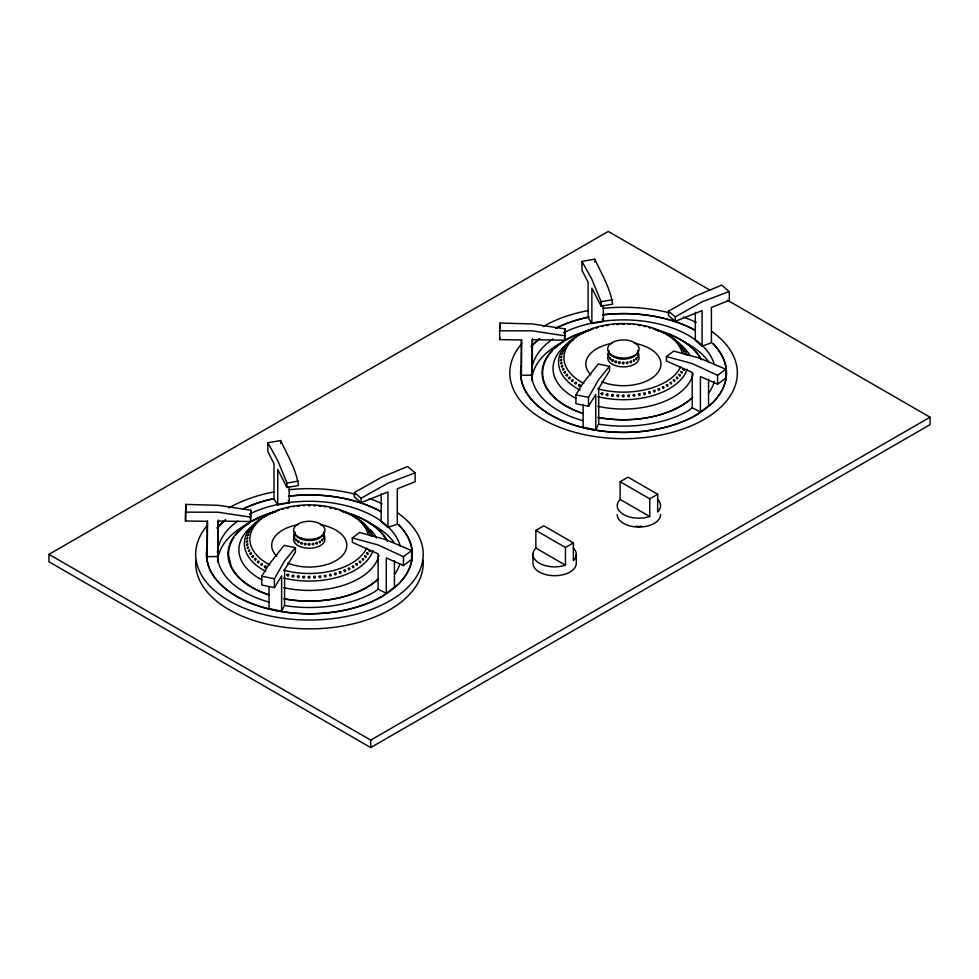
<?xml version="1.0" encoding="UTF-8"?>
<svg xmlns="http://www.w3.org/2000/svg" width="979" height="979" viewBox="0 0 979 979"><rect width="100%" height="100%" fill="white"/><g stroke="black" fill="none" stroke-linecap="round" stroke-linejoin="round"><path stroke-width="1.47" d="M185.52 512.139L185.875 504.418L218.354 505.311L250.844 510.23L250.538 521.55L218.036 521.061L218.036 556.451L207.193 556.696L207.193 521.305L185.52 520.987L185.52 512.139L218.036 512.213L250.538 517.132L250.538 521.55M185.52 520.987L185.875 504.418M207.193 556.696L207.536 520.963M218.036 556.451L218.354 520.057M250.538 517.132L250.844 510.23M499.657 330.78L500.012 323.058L532.478 323.951L564.981 328.871L564.663 340.19L532.172 339.701L532.172 375.092L521.317 375.336L521.317 339.946L499.657 339.615L499.657 330.78L532.172 330.853L564.663 335.773L564.663 340.19M499.657 339.615L499.767 337.045M521.317 375.336L521.672 339.603M532.172 375.092L532.478 338.697M564.663 335.773L564.981 328.871M294.495 538.805L294.752 537.018M608.62 357.445L608.889 355.646M294.569 533.506C294.165 536.333 295.083 530.422 294.679 533.261M608.693 352.146C608.326 354.814 609.207 349.099 608.816 351.902M315.727 505.666L313.61 505.653M281.622 611.214L284.571 605.181L284.571 569.79L295.425 552.095L295.425 547.677L284.143 545.364L269.017 564.393L261.772 576.19L261.772 585.038L274.389 587.62L281.622 575.823L281.622 611.214L269.017 608.632L269.017 586.519M595.758 429.854L598.695 423.809L598.695 388.43L609.55 370.735L609.55 366.317L598.279 364.004L583.141 383.034L575.909 394.831L575.909 403.678L588.514 406.261L595.758 394.464L595.758 429.854L583.141 427.272L583.141 405.147M274.389 587.62L274.389 578.773L284.571 560.943L295.425 547.677M588.514 406.261L588.514 397.413L598.695 379.583L609.55 366.317M294.116 536.712L294.153 534.571L294.116 536.712A15.688 9.056 0 0 0 309.254 548.252A15.688 9.056 0 0 0 324.404 536.847M569.9 342.063C571.21 340.007 567.037 344.4 569.9 342.063A70.341 40.604 0 0 1 573.645 339.725M266.141 515.443L264.428 516.643L266.202 515.419M645.663 326.533L643.607 326.117L644.623 326.496M281.989 509.288L283.31 508.664M613.576 324.551L612.719 324.526M352.33 537.948L359.599 532.466L385.396 539.466L411.608 550.565L411.608 559.413L403.47 565.544L386.277 557.92L386.277 593.311L378.114 589.174L378.114 553.796L352.33 542.366L352.33 537.948L378.114 544.948L403.47 556.696L411.608 550.565M666.454 356.576L673.736 351.106L699.52 358.106L725.745 369.205L725.745 378.053L717.595 384.184L700.413 376.56L700.413 411.951L692.239 407.815L692.239 372.424L666.454 361.006L666.454 356.576L692.239 363.576L717.595 375.336L725.745 369.205M378.114 589.174L374.443 591.94A92.002 53.123 0 0 1 285.574 605.695M692.239 407.815L688.567 410.58A92.002 53.123 0 0 1 599.699 424.323M535.856 530.398L565.458 547.481L565.458 565.177A21.673 12.507 0 0 1 539.307 563.194A21.673 12.507 0 0 1 535.856 548.081L535.856 530.398L543.786 525.809L573.388 542.904L573.388 560.6A21.673 12.507 0 0 0 573.388 548.081M620.135 481.729L649.738 498.825L649.738 516.52A21.673 12.507 0 0 1 623.586 514.526A21.673 12.507 0 0 1 620.135 499.425L620.135 481.729L628.065 477.152L657.668 494.248L657.668 511.944A21.673 12.507 0 0 0 657.668 499.425M573.388 542.904L565.458 547.481M657.668 494.248L649.738 498.825M579.323 334.671C577.035 336.433 581.881 332.884 579.556 334.671M324.257 506.632L325.946 506.657M640.486 325.542L638.394 325.273L639.103 325.517M592.43 328.968L593.286 328.503M269.274 513.914C266.729 515.517 271.966 512.25 269.347 513.914M727.434 300.235L930.05 417.213L930.05 424.653L370.747 747.564L48.95 561.787L48.95 554.347L608.253 231.436L710.228 290.298M48.95 554.347L370.747 740.124L930.05 417.213M702.078 346.028L702.078 310.649L675.29 321.271L668.51 315.581L668.51 311.163L695.31 296.111L721.694 285.146L729.269 291.509L729.269 300.357L711.415 307.443L711.415 342.834L702.078 346.028L695.31 340.349L695.31 312.325M387.941 527.4L387.941 492.009L361.153 502.631L354.386 496.953L354.386 492.523L381.174 477.471L407.558 466.506L415.133 472.869L415.133 481.717L397.278 488.802L397.278 524.193L387.941 527.4L381.174 521.709L381.174 493.685M675.29 321.271L675.29 316.853L702.078 301.801L729.269 291.509M361.153 502.631L361.153 498.213L387.941 483.161L415.133 472.869M273.569 512.017C270.853 513.547 276.384 510.463 273.643 512.017M277.595 510.561L279.15 509.863L277.791 510.573M592.197 328.968L591.34 329.421L593.225 328.516M293.957 506.62L293.1 506.62M596.676 327.622L596.125 327.928L596.798 327.745M597.557 327.427L598.12 327.121L596.933 327.512M283.433 508.786L282.087 509.288M601.4 326.484L603.15 325.97L601.865 326.533M288.511 507.611L287.006 508.052L288.267 507.709M606.515 325.505L608.338 325.089L607.372 325.505M304.542 505.678L303.123 505.641M591.879 323.498L588.11 317.624L588.11 282.233L581.967 270.241L581.967 261.393L594.791 259.19C601.473 273.643 610.443 288.401 612.573 304.151L601.106 306.109L591.879 288.12L591.879 323.498L603.333 321.54L603.333 305.326M581.967 261.393L591.879 279.272L601.106 301.679L612.573 299.721M277.742 504.87L273.985 498.984L273.985 463.593L267.83 451.6L267.83 442.753L280.655 440.562C287.349 455.002 296.319 469.761 298.436 485.511L286.969 487.469L277.742 469.479L277.742 504.87L289.209 502.9L289.209 486.685M267.83 442.753L277.742 460.632L286.969 483.051L298.436 481.081M309.535 505.666L310.331 505.421L308.214 505.666M633.523 324.538L634.319 324.526M653.495 328.65L655.489 329.274L653.482 328.748M341.133 510.646L339.285 510.022L340.704 510.573M330.486 507.856L331.575 507.856L329.568 507.624M649.701 327.696L650.705 327.745L648.93 327.488M575.909 394.831L588.514 397.413M261.772 576.19L274.389 578.773M354.165 516.496L352.232 515.566L354.153 516.496M349.197 513.828C346.272 512.837 352.195 515.015 349.185 514.012M356.711 518.246C354.398 517.034 359.489 519.8 356.968 518.38M673.381 338.905L675.204 340.019L673.356 338.893M359.232 520.253L361.08 521.391L360.125 520.779M670.872 336.935C668.376 335.516 673.601 338.44 671.092 337.021M620.135 499.425L649.738 516.52M535.856 548.081L565.458 565.177M323.559 532.356L324.196 534.412L323.584 533.322M360.186 520.865L359.269 520.29M668.51 311.163L675.29 316.853M354.386 492.523L361.153 498.213M637.77 351.045L638.394 353.027L637.806 352.232M602.379 319.093L603.333 321.54M288.254 500.453L289.209 502.9M638.467 354.202C638.051 351.314 639.006 357.286 638.577 354.374M324.343 535.562C323.951 532.809 324.869 538.634 324.441 535.733M717.595 375.336L717.595 384.184M708.551 379.277L708.551 405.82M601.106 301.679L601.106 306.109M594.791 259.19L594.791 262.139M576.301 554.347L576.301 563.194A21.673 12.507 0 0 1 554.628 575.701A21.673 12.507 0 0 1 532.955 563.194L532.955 554.347M500.012 323.058L500.012 328.956M403.47 556.696L403.47 565.544M394.427 560.649L394.427 587.18M370.747 740.124L370.747 747.564M286.969 483.051L286.969 487.469M280.655 440.562L280.655 443.511M423.112 560.343A113.772 65.691 0 0 1 309.45 628.873A113.772 65.691 0 0 1 195.788 560.343M397.853 512.996A113.772 65.691 0 0 1 392.86 599.013A113.772 65.691 0 0 1 244.677 608.351A113.772 65.691 0 0 1 207.683 524.977M229 507.893A113.772 65.691 0 0 1 274.022 491.923M288.683 489.757A113.772 65.691 0 0 1 355.157 494.187M369.316 498.482A113.772 65.691 0 0 1 382.153 503.818M207.071 548.705A102.844 59.376 0 0 0 331.318 612.364A102.844 59.376 0 0 0 398.514 524.658A102.93 59.425 0 0 1 398.526 584.096L382.165 596.407A102.93 59.425 0 0 1 264.403 607.837A102.93 59.425 0 0 1 207.169 547.334M217.228 528.06A102.844 59.376 0 0 1 225.562 519.996M242.89 509.08A102.844 59.376 0 0 1 273.802 498.654M288.621 496.194A102.844 59.376 0 0 1 380.978 511.687A102.93 59.425 0 0 0 288.536 496.182M217.081 528.085A102.93 59.425 0 0 1 225.427 519.996M242.768 509.068A102.93 59.425 0 0 1 273.704 498.641M711.99 331.636A113.772 65.691 0 0 1 706.997 417.654A113.772 65.691 0 0 1 558.813 426.979A113.772 65.691 0 0 1 521.807 343.617M543.137 326.533A113.772 65.691 0 0 1 588.159 310.563M602.819 308.397A113.772 65.691 0 0 1 669.293 312.827M683.452 317.123A113.772 65.691 0 0 1 696.277 322.458M521.464 365.938A102.844 59.376 0 0 0 644.243 431.139A102.844 59.376 0 0 0 712.639 343.299A102.93 59.425 0 0 1 712.663 402.736L696.302 415.047A102.93 59.425 0 0 1 578.54 426.477A102.93 59.425 0 0 1 521.305 365.962M531.352 346.701A102.844 59.376 0 0 1 539.698 338.636M555.754 328.344A102.844 59.376 0 0 1 587.926 317.282M531.205 346.713A102.93 59.425 0 0 1 539.551 338.636M555.619 328.344A102.93 59.425 0 0 1 589.334 316.963M284.155 598.756A80.988 46.759 0 0 0 378.604 578.675A81.269 46.919 0 0 1 283.873 598.793M268.956 594.828A80.988 46.759 0 0 1 231.228 566.449L228.462 554.347A80.988 46.759 0 0 1 233.834 537.593M235.474 535.317A80.988 46.759 0 0 1 248.262 523.716M252.19 521.281A80.988 46.759 0 0 1 275.662 511.846M343.225 511.846A80.988 46.759 0 0 1 387.109 541.069M268.613 594.865A81.269 46.919 0 0 1 228.07 552.046A81.269 46.919 0 0 1 275.356 511.589M343.152 511.589A81.269 46.919 0 0 1 387.17 540.91M217.571 561.811A91.916 53.062 0 0 1 249.474 522.982M368.104 522.333A91.916 53.062 0 0 1 393.937 542.293M598.291 417.397A80.988 46.759 0 0 0 692.74 397.303A81.269 46.919 0 0 1 597.998 417.433M583.092 413.468A80.988 46.759 0 0 1 552.413 350.666M554.42 348.659A80.988 46.759 0 0 1 563.671 341.524M566.315 339.921A80.988 46.759 0 0 1 588.428 330.865M657.362 330.486A80.988 46.759 0 0 1 701.233 359.709M531.695 380.452A91.916 53.062 0 0 1 562.313 342.271M684.847 342.271A91.916 53.062 0 0 1 708.906 362.108M582.75 413.493A81.269 46.919 0 0 1 542.244 370.233A81.269 46.919 0 0 1 590.875 329.862A64.871 37.459 0 0 0 579.96 390.07M655.893 329.862A81.269 46.919 0 0 1 701.307 359.55M366.635 548.069A59.413 34.302 0 0 1 283.665 570.145M269.739 564.797A59.413 34.302 0 0 1 281.45 508.884A59.413 34.302 0 0 1 368.153 534.705M372.987 550.59A64.871 37.459 0 0 1 283.714 578.038M265.835 571.442A64.871 37.459 0 0 1 276.812 511.173M341.683 511.173A64.871 37.459 0 0 1 372.987 536.639M320.304 524.658A37.545 21.685 0 0 1 342.98 554.909A37.545 21.685 0 0 1 287.716 563.145M276.727 556.219A37.545 21.685 0 0 1 298.191 524.658M323.841 532.111A14.599 8.432 0 0 1 309.254 540.53A14.599 8.432 0 0 1 294.655 532.111M378.983 555.105A70.341 40.604 0 0 1 283.763 587.657M261.919 579.849A70.341 40.604 0 0 1 250.257 527.693M254.601 524.242A70.341 40.604 0 0 1 257 522.627M361.508 522.627A70.341 40.604 0 0 1 365.057 525.087M370.16 529.504A70.341 40.604 0 0 1 376.56 538.022M660.58 514.526A21.673 12.507 0 0 1 638.908 527.045A21.673 12.507 0 0 1 617.235 514.526M641.612 526.09A5.421 3.133 0 0 1 636.191 526.09M714.389 381.333A92.002 53.123 0 0 1 708.931 392.763M583.154 420.75A92.002 53.123 0 0 1 531.536 374.394M531.634 370.258A92.002 53.123 0 0 1 553.049 338.869M563.476 332.762A92.002 53.123 0 0 1 655.184 323.143A92.002 53.123 0 0 1 714.389 364.702M399.848 564.075A92.002 53.123 0 0 1 394.806 574.122M269.029 602.122A92.002 53.123 0 0 1 217.411 555.754M217.411 553A92.002 53.123 0 0 1 237.64 521.122M249.351 514.122A92.002 53.123 0 0 1 341.047 504.503A92.002 53.123 0 0 1 400.252 546.062M680.76 366.709A59.413 34.302 0 0 1 597.79 388.785M583.876 383.438A59.413 34.302 0 0 1 595.575 327.512A59.413 34.302 0 0 1 682.277 353.346M687.123 369.218A64.871 37.459 0 0 1 597.839 396.679M655.82 329.813A64.871 37.459 0 0 1 687.123 355.279M634.441 343.299A37.545 21.685 0 0 1 657.117 373.537A37.545 21.685 0 0 1 601.852 381.786M590.863 374.859A37.545 21.685 0 0 1 612.328 343.299M638.541 355.475A15.688 9.056 0 0 1 623.378 366.88A15.688 9.056 0 0 1 608.228 355.475M637.978 350.751A14.599 8.432 0 0 1 623.378 359.171A14.599 8.432 0 0 1 608.791 350.751M693.12 373.745A70.341 40.604 0 0 1 597.9 406.297M576.056 398.477A70.341 40.604 0 0 1 565.409 345.452M681.36 345.452A70.341 40.604 0 0 1 689.987 355.401M352.305 566.4C353.615 570.365 354.851 564.1 352.305 566.4M666.43 385.028C667.739 389.006 668.975 382.74 666.43 385.028M318.995 576.545C320.745 580.486 321.785 573.425 318.995 576.545M366.868 553.062C367.774 556.672 369.352 552.205 366.868 553.062M633.119 395.186C634.881 399.126 635.922 392.065 633.119 395.186M680.992 371.702C681.935 375.324 683.44 370.821 680.992 371.702M250.086 529.749L251.64 528.391L250.086 529.749M564.21 348.389L565.715 346.97L564.21 348.389M252.068 556.708C253.732 559.658 254.148 553.074 252.068 556.708M260.708 564.479C262.409 567.893 263.094 560.955 260.708 564.479M566.205 375.349C567.869 378.298 568.273 371.702 566.205 375.349M574.844 383.107C576.545 386.534 577.218 379.595 574.844 383.107M608.045 354.178C608.265 357.653 608.632 351.253 608.045 354.178M247.295 535.721L248.776 534.363L247.295 535.721M561.432 354.349L562.803 352.942L561.432 354.349M295.474 539.515C296.147 543.492 297.665 537.85 295.474 539.515M323.694 537.434C323.78 541.375 324.404 535.635 323.694 537.434M609.611 358.143C610.333 362.157 611.728 356.454 609.611 358.143M637.818 356.075C637.88 359.917 638.565 354.484 637.818 356.075M246.353 541.828C248.03 543.394 247.956 538.34 246.353 541.828M560.477 360.468C562.154 362.034 562.142 356.919 560.477 360.468M318.97 506.008L321.112 506.082L318.97 506.008M315.972 543.333C317.49 546.38 318.138 539.747 315.972 543.333M630.109 361.961C631.626 365.02 632.263 358.387 630.109 361.961M321.944 540.053C322.507 543.321 323.205 536.627 321.944 540.053M636.081 358.693C636.656 361.924 637.292 355.328 636.081 358.693M292.109 575.872C293.761 579.813 295.058 572.715 292.109 575.872M606.234 394.513C607.886 398.453 609.195 391.343 606.234 394.513M247.271 547.897C248.788 550.247 249.168 544.275 247.271 547.897M334.524 573.608C335.919 577.659 337.412 570.904 334.524 573.608M561.408 366.538C562.925 368.887 563.304 362.915 561.408 366.538M648.661 392.249C650.044 396.299 651.537 389.544 648.661 392.249M359.33 561.457C360.26 565.372 361.985 559.878 359.33 561.457M673.454 380.097C674.384 384.013 676.11 378.518 673.454 380.097M313.623 576.9C315.165 580.926 316.633 573.914 313.623 576.9M627.747 395.54C629.289 399.567 630.77 392.555 627.747 395.54M348.291 568.469C349.381 572.519 351.106 566.278 348.291 568.469M662.428 387.109C663.517 391.147 665.243 384.906 662.428 387.109M257.453 561.946C258.835 565.421 259.973 558.568 257.453 561.946M571.577 380.586C572.96 384.062 574.098 377.209 571.577 380.586M250.037 553.771C251.358 556.77 252.276 550.259 250.037 553.771M312.191 544.067C313.721 547.408 314.908 540.812 312.191 544.067M564.173 372.412C565.495 375.41 566.4 368.899 564.173 372.412M626.327 362.695C627.857 366.048 629.044 359.452 626.327 362.695M364.702 525.588L366.427 526.886L364.702 525.588M678.839 344.216L680.564 345.526L678.9 344.229M286.957 574.881C288.352 578.895 290.078 571.871 286.957 574.881M601.094 393.521C602.489 397.535 604.202 390.511 601.094 393.521M364.788 555.913C365.473 559.621 367.492 555.105 364.788 555.913M678.924 374.553C679.597 378.261 681.617 373.745 678.924 374.553M329.519 574.759C330.682 578.883 332.627 572.189 329.519 574.759M643.644 393.399C644.818 397.523 646.764 390.829 643.644 393.399M308.214 576.986C309.523 581.085 311.42 574.159 308.214 576.986M622.338 395.626C623.647 399.726 625.557 392.787 622.338 395.626M308.214 544.214C309.633 547.812 311.31 541.375 308.214 544.214M622.35 362.842C623.758 366.452 625.446 360.015 622.35 362.842M319.338 541.779C319.949 545.23 321.393 538.523 319.338 541.779M633.474 360.419C634.074 363.87 635.53 357.164 633.474 360.419M254.589 559.266C255.641 562.79 257.22 556.035 254.589 559.266M568.713 377.894C569.766 381.418 571.357 374.676 568.713 377.894M246.598 544.765C247.773 547.139 248.69 541.265 246.598 544.765M560.734 363.405C561.909 365.779 562.815 359.905 560.734 363.405M246.61 538.658C247.968 540.261 248.47 535.305 246.61 538.658M356.026 563.892C356.711 567.881 358.938 562.423 356.026 563.892M560.747 357.298C562.093 358.901 562.57 353.933 560.747 357.298M670.15 382.532C670.835 386.521 673.075 381.064 670.15 382.532M343.984 570.329C344.853 574.44 347.055 568.261 343.984 570.329M658.121 388.957C658.977 393.081 661.192 386.889 658.121 388.957M368.532 549.941L369.94 551.544L368.532 549.941M682.657 368.581L684.064 370.184L682.657 368.581M369.658 534.424L371.237 535.917L369.658 534.424M683.795 353.064L685.361 354.557L683.795 353.064M264.391 566.56C265.407 570.439 267.377 563.574 264.391 566.56M578.516 385.2C579.531 389.067 581.514 382.214 578.516 385.2M248.458 550.749C249.425 553.784 250.832 547.371 248.458 550.749M562.595 369.389C563.561 372.412 564.956 366.011 562.595 369.389M248.482 532.625L249.902 531.279L248.482 532.625M304.298 543.749C305.485 547.567 307.602 541.424 304.298 543.749M562.619 351.265L564.112 349.98L562.619 351.265M618.434 362.389C619.621 366.207 621.726 360.064 618.434 362.389M302.805 576.79C303.882 580.963 306.194 574.122 302.805 576.79M616.941 395.43C618.006 399.591 620.331 392.763 616.941 395.43M324.343 575.652C325.297 579.837 327.684 573.229 324.343 575.652M638.479 394.292C639.422 398.465 641.82 391.869 638.479 394.292M300.737 542.733C301.581 546.674 304.004 540.946 300.737 542.733M614.861 361.361C615.718 365.314 618.141 359.587 614.861 361.361M252.154 526.824L253.708 525.478L252.154 526.824M566.29 345.465L567.832 344.118L566.29 345.465M297.738 541.203C298.179 545.181 300.786 540.004 297.738 541.203M362.303 558.654C362.707 562.423 365.228 557.932 362.303 558.654M611.875 359.844C612.316 363.821 614.91 358.644 611.875 359.844M676.428 377.294C676.832 381.064 679.353 376.572 676.428 377.294M339.407 571.956C340.043 576.129 342.723 570.023 339.407 571.956M653.544 390.597C654.168 394.77 656.86 388.663 653.544 390.597M257.526 521.44L259.19 520.143L257.526 521.44M571.65 340.08L573.327 338.783L571.65 340.08M297.457 576.337C298.277 580.547 300.994 573.841 297.457 576.337M611.594 394.978C612.401 399.187 615.13 392.481 611.594 394.978M627.735 324.294L629.876 324.257L627.833 324.245M254.675 524.01L256.241 522.737L254.675 524.01M334.475 508.627L336.568 509.104L334.573 508.615M260.818 518.907L262.519 517.707L260.818 518.907M574.954 337.547L576.655 336.335L574.954 337.547M622.338 324.208L624.455 324.061L622.338 324.208M366.819 528.427L368.459 529.823L366.819 528.427M680.956 347.068L682.596 348.463L681.041 347.092M616.954 324.404L619.034 324.147L616.954 324.404M582.542 333.105L584.365 331.991L582.542 333.105M586.813 331.147L588.697 330.131L586.813 331.147M297.481 506.216L299.513 505.825L297.481 506.216M368.508 531.377L370.086 532.821L368.508 531.377M682.632 350.017L684.223 351.461L682.73 350.041M662.355 332.138L664.325 332.97L662.355 332.138M658.059 330.278L660.042 331.012L658.059 330.278M343.923 511.638L345.917 512.372L343.923 511.638M676.342 341.5L678.092 342.711L676.342 341.5M362.218 522.859L363.955 524.071L362.218 522.859M666.442 334.231L668.302 335.136L666.442 334.231M695.114 330.315A102.844 59.376 0 0 0 602.758 314.834A102.93 59.425 0 0 1 695.114 330.315M301.41 538.181A15.688 9.056 0 0 0 324.942 530.337A15.688 9.056 0 0 0 301.41 522.492A15.688 9.056 0 0 0 301.41 538.181M615.534 356.821A15.688 9.056 0 0 0 639.079 348.977A15.688 9.056 0 0 0 615.534 341.133A15.688 9.056 0 0 0 615.534 356.821"/></g></svg>
